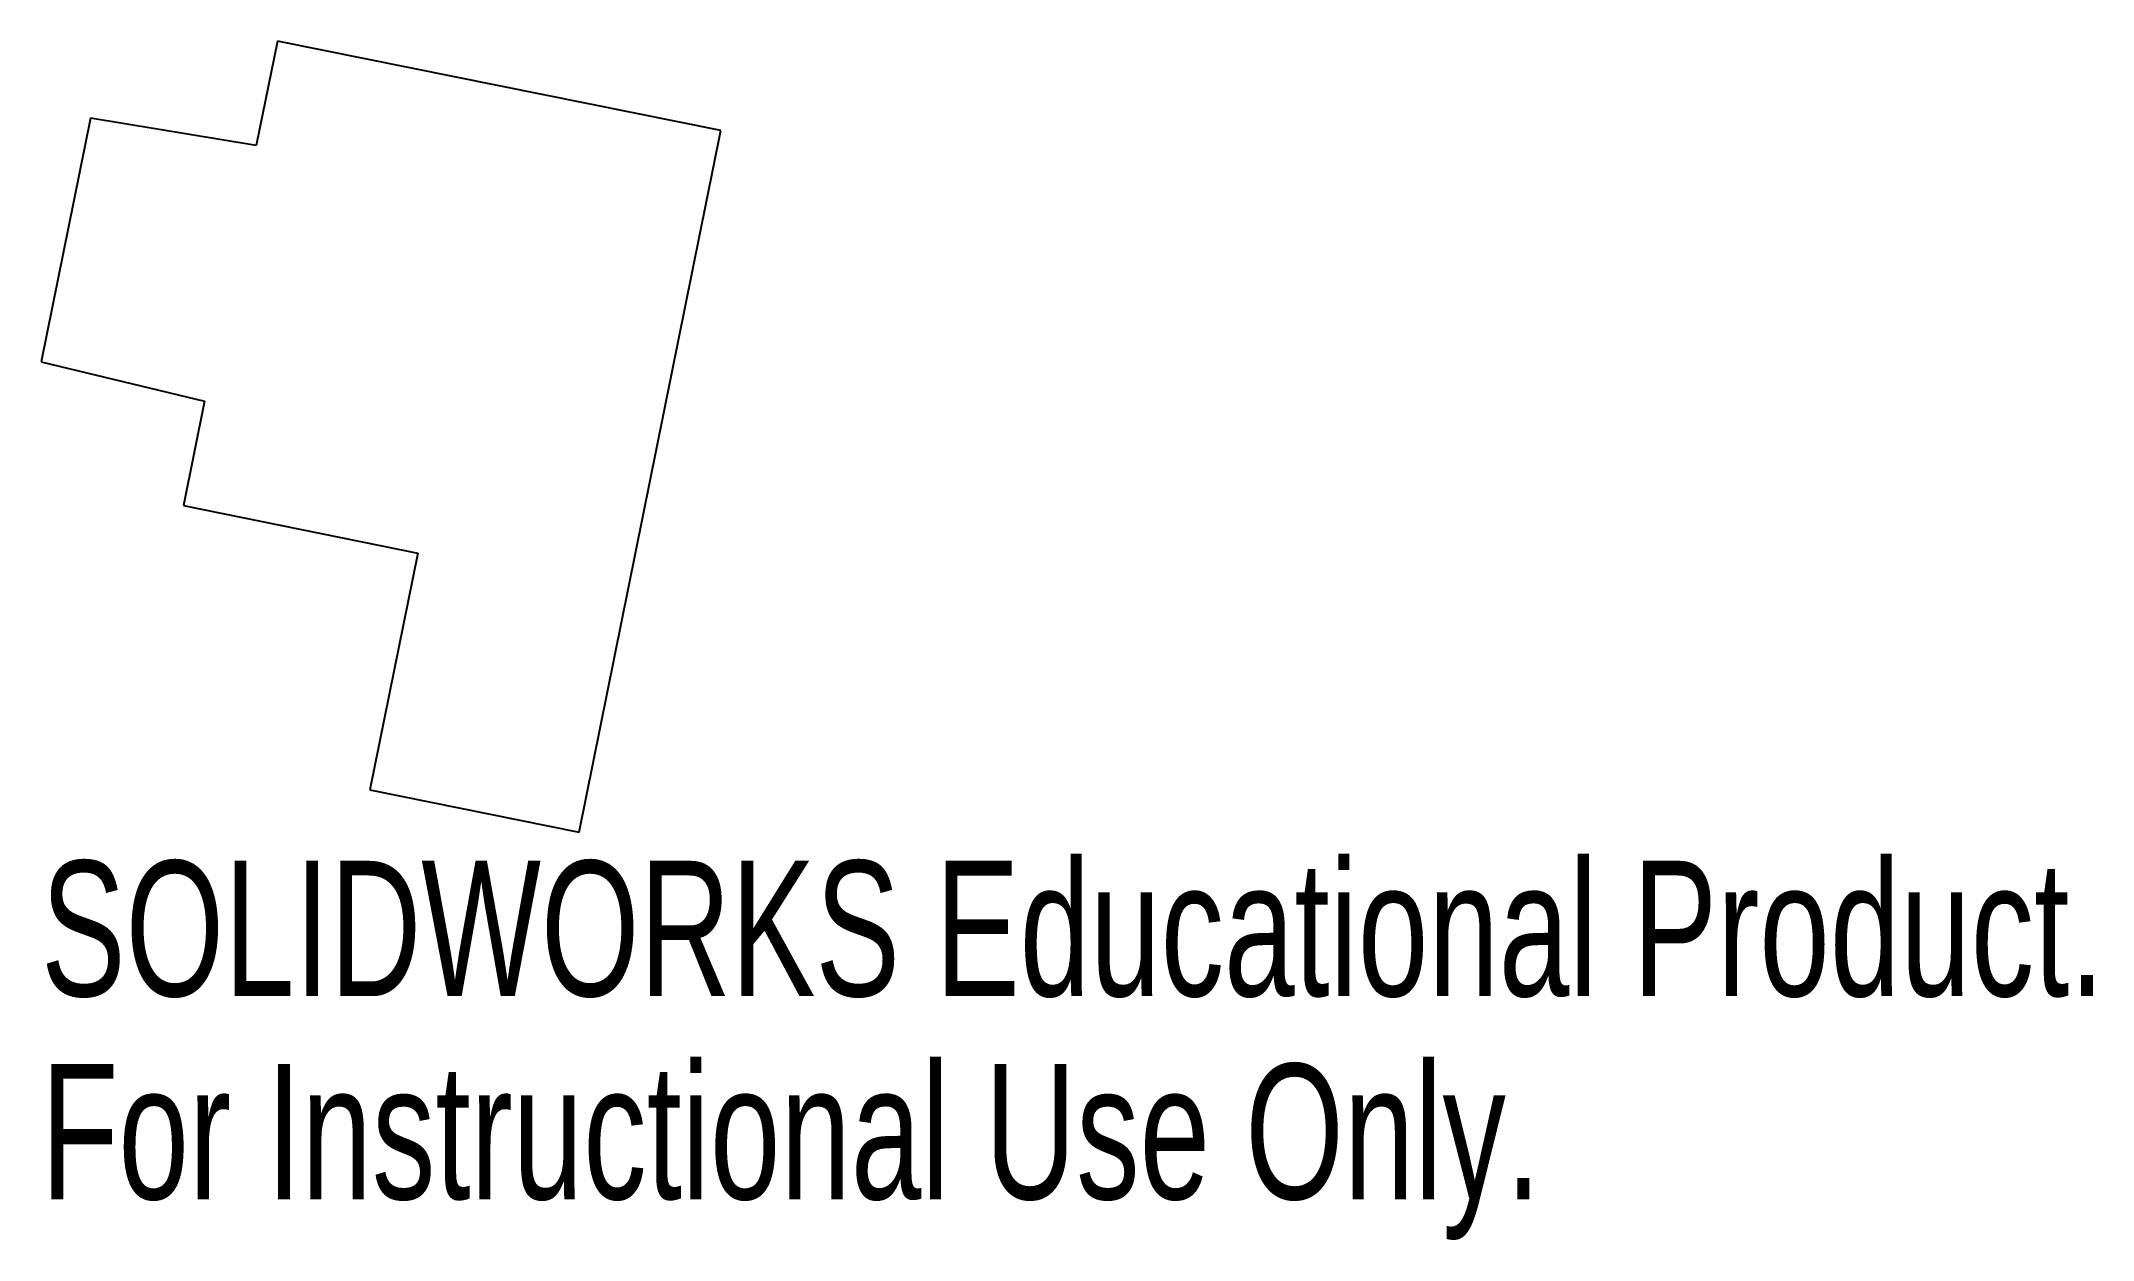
# Model space of a CAD drawing. Header units: inches. Extents: x -1.01 to 1.87, y 6.32 to 8.01.
import ezdxf

# ---------------------------------------------------------------- set-up
doc = ezdxf.new("R2010")
doc.units = ezdxf.units.IN
doc.header["$MEASUREMENT"] = 0
doc.styles.add('SLDTEXTSTYLE0', font='TXT', dxfattribs={"width": 0.7})

msp = doc.modelspace()

# ---------------------------------------------------------------- linework, layer by layer
at = {"color": 7, "linetype": 'Continuous', "lineweight": 25}
for p, q in [((-0.6805, 8.0072), (-0.7102, 7.8602)), ((-0.0569, 7.8812), (-0.6805, 8.0072)), ((-0.9434, 7.8989), (-1.0127, 7.5559)), ((-0.7102, 7.8602), (-0.9434, 7.8989)), ((-0.2563, 6.8946), (-0.0569, 7.8812)), ((-1.0127, 7.5559), (-0.7828, 7.501)), ((-0.7828, 7.501), (-0.8125, 7.3539)), ((-0.8125, 7.3539), (-0.483, 7.2873)), ((-0.483, 7.2873), (-0.5504, 6.9541)), ((-0.5504, 6.9541), (-0.2563, 6.8946))]:
    msp.add_line(p, q, dxfattribs=at)

# ---------------------------------------------------------------- texts
at = {"color": 7, "linetype": 'Continuous', "char_height": 0.1903, "attachment_point": 1, "style": 'SLDTEXTSTYLE0'}
for s, insert in [('SOLIDWORKS Educational Product.', (-1.0127, 6.8545)), ('For Instructional Use Only.', (-1.0127, 6.569))]:
    msp.add_mtext(s, dxfattribs=dict(at, insert=insert))

doc.saveas('drawing.dxf')
